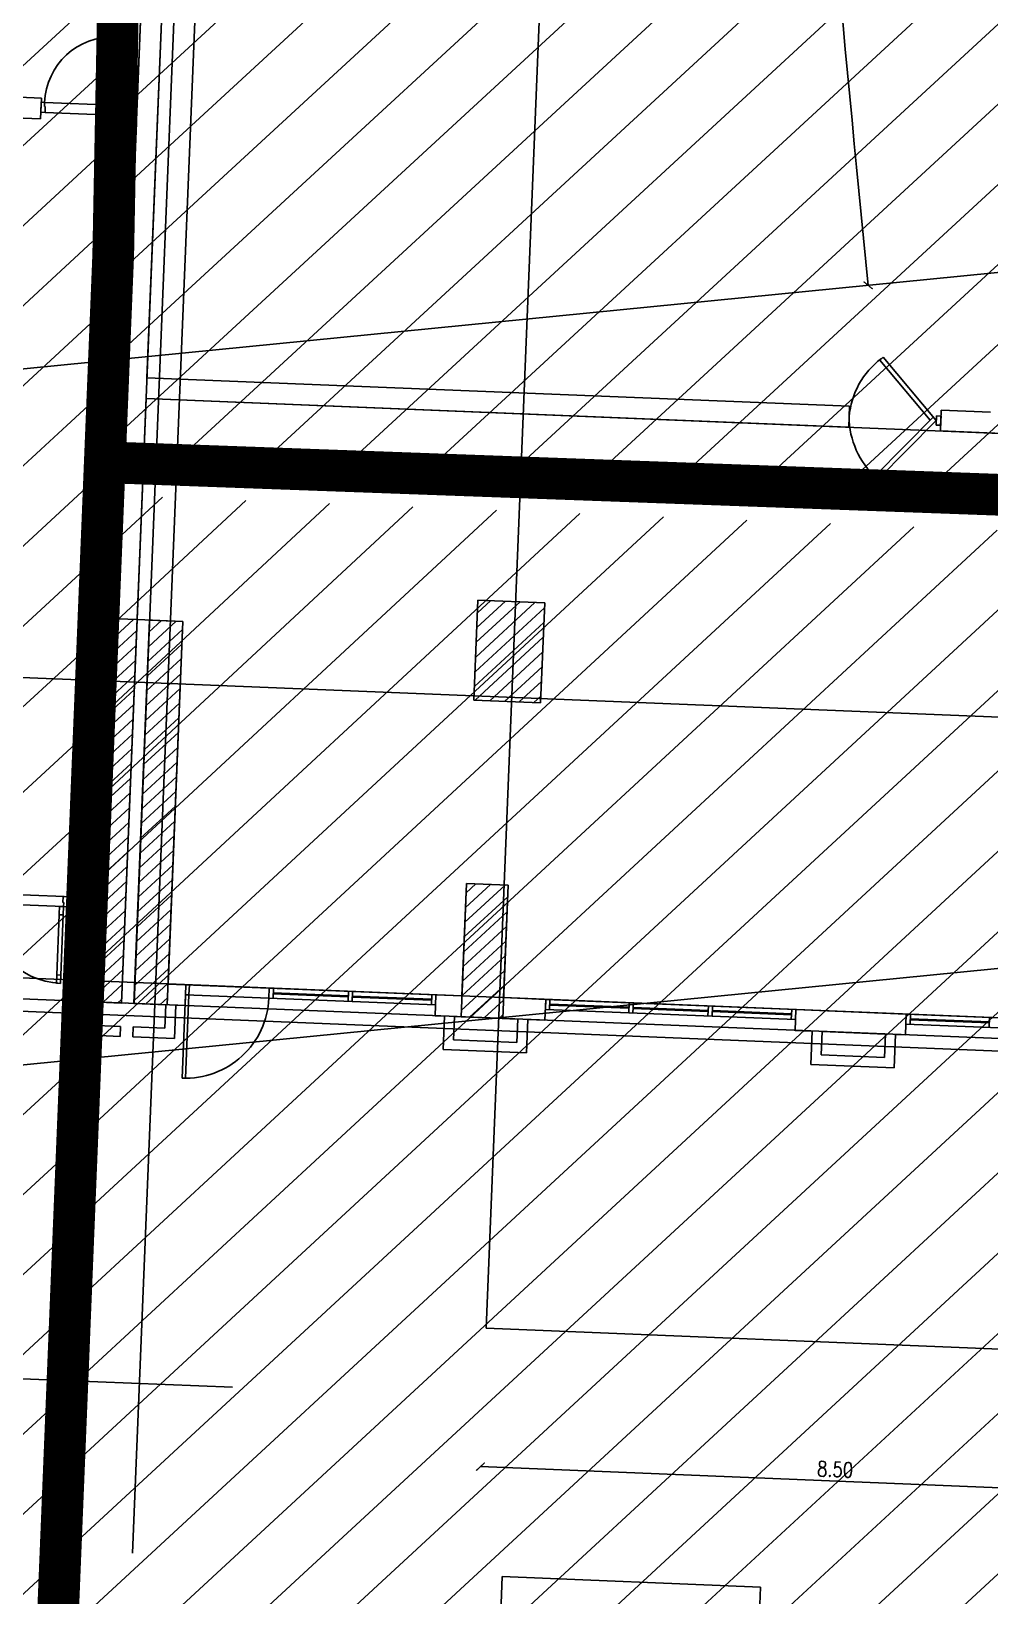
# Model space of a CAD drawing. Extents: x -678889171 to 586587, y -792238163 to 335485.
# Drawn here: x -678807478 to -678795988, y -792124699 to -792105945 of the extents above; entities that cross this region are included whole.
import ezdxf
from ezdxf.enums import TextEntityAlignment as Align

# ---------------------------------------------------------------- set-up
doc = ezdxf.new("R2010")
doc.units = 0
doc.header["$MEASUREMENT"] = 0
doc.layers.get('0').update_dxf_attribs({"color": 8})
for name, color, linetype in [('A-FLOR-PATT', 252, 'Continuous'), ('A-SITE-PATT', 252, 'Continuous'), ('A-WALL', 252, 'Continuous')]:
    doc.layers.add(name, color=color, linetype=linetype)
for name, color, linetype, lineweight in [('BASEMENT3 LAYOUT$0$A-TABL-TEXT', 252, 'Continuous', 30), ('BASEMENT3 LAYOUT$0$HATCH6', 252, 'Continuous', 15), ('BASEMENT3 LAYOUT$0$HATCH7', 252, 'Continuous', 15), ('BASEMENT3 LAYOUT$0$TEXT6', 252, 'Continuous', 0)]:
    doc.layers.add(name, color=color, linetype=linetype, lineweight=lineweight)
doc.styles.add('Ground floor Towers$0$$Bas01-Rname$0$EN-SC', font='swissc.ttf')
doc.styles.add('Ground floor Towers$0$$Bas01-Rname$0$EN-SCL', font='swisscl.ttf')
doc.styles.add('Ground floor Towers$0$04-Ground Floor$0$V2-lower ground$0$LEVEL  FOR LICENSE LOWER GR$0$$LG- LEVEL$0$AR-SR', font='sarb.shx')
doc.styles.add('XR-Axis$0$MOD-E-TEXT', font='romans.shx', dxfattribs={"width": 0.8, "height": 1.8})

# ---------------------------------------------------------------- blocks, each defined once
blk = doc.blocks.new('A$C61C61320')
at = {"layer": 'BASEMENT3 LAYOUT$0$HATCH6'}
h = blk.add_hatch(dxfattribs=at)
h.set_pattern_fill('JIS_WOOD', color=256, scale=1000, style=0)
h.set_pattern_definition([(45, (-845711.5632553247, -470537.5133829243), (-499.9999991609842, 499.9999991609843), [])])
h.paths.add_polyline_path([(-57054.4839232408, -202715.6827627594), (-61988.72938809986, -237934.2497828866), (-80426.45722685638, -233625.2072105513), (-117920.8563015934, -232159.4412755717), (-127624.8318891085, -221284.5855308848), (-127624.8318891085, -154987.425217584), (-104462.5924733605, -154589.848100547), (-93882.62928564264, -154028.8445178776), (-93529.7361727003, -176713.0896850609), (-93352.28011348587, -178273.3977080029), (-93352.28011348587, -194674.8746110406), (-91405.28890382661, -196764.3988851835), (-82930.71560722869, -197602.72102616), (-65142.08317814791, -199622.3395659931), (-55832.26724016038, -200866.3395951205)])
at = {"layer": 'BASEMENT3 LAYOUT$0$HATCH7'}
h = blk.add_hatch(dxfattribs=at)
h.set_pattern_fill('JIS_WOOD', color=256, scale=1000, style=0)
h.set_pattern_definition([(45, (-95575.72641586163, -175160.5677797335), (-499.9999991609842, 499.9999991609843), [])])
edge = h.paths.add_edge_path()
edge.add_line((-93671.42387769371, -154054.9431899884), (-93352.28011348587, -174711.9075518902))
edge.add_line((-93352.28011348587, -174711.9075518902), (-49398.28305342048, -174321.9428492732))
edge.add_arc((-49194.7644366367, -173977.2776182104), 400.2673467584944, 239.4389137010584, 436.7722825904112)
edge.add_line((-49103.17453308101, -173587.6300358392), (-49353.17453308101, -169321.0603725039))
edge.add_arc((765187.6152318742, -69570.4512780355), 820625.9088071947, 178.5717505264322, 186.9818142228341, ccw=False)
edge.add_line((-55183.34322072996, -49116.28952082794), (-86992.42594180122, -47875.38068783496))
edge.add_line((-86992.42594180116, -47875.38068783496), (-86999.8191618316, -136404.81269691))
edge.add_line((-86999.81916183163, -136404.81269691), (-87007.19406194473, -152784.6622732603))
edge.add_line((-87007.19406194473, -152784.6622732603), (-93671.42387769371, -154054.9431899884))
at = {"layer": 'BASEMENT3 LAYOUT$0$TEXT6'}
h = blk.add_hatch(dxfattribs=at)
h.set_pattern_fill('JIS_WOOD', color=256, scale=1000, style=0)
h.set_pattern_definition([(45, (-843775.3736575155, -469599.9160835323), (-499.9999991609842, 499.9999991609843), [])])
h.paths.add_polyline_path([(-48073.17453308101, -174366.9252005816), (-52827.70401773683, -137283.3745918828), (-21470.42890679266, -134427.2130430685), (-18376.25980977295, -161775.8762387046), (-18368.17453308101, -175467.8413407506), (-18518.17453308101, -176466.9552695606), (-18518.17453308101, -178386.9252005816), (-18368.17453308101, -183011.1167942794), (-18362.29752682254, -198446.5368052525), (-18168.17453308101, -202281.2411916029), (-18360.0892563893, -208926.9252005816), (-21225.79736915685, -208049.6763489796), (-45692.61271465314, -203035.1575495943), (-55544.17996463575, -201566.2036034855), (-64372.75623362488, -200382.3687026045), (-73244.07786642597, -199325.5838570178), (-82129.48166527948, -198394.9150768394), (-90383.39706973708, -197394.4851778569), (-93352.28011348587, -194591.9241360954), (-93352.28011348587, -177285.8004086108), (-93172.93907456682, -174906.1366184817), (-50378.17453308101, -174866.9252005816)])
at = {"layer": 'BASEMENT3 LAYOUT$0$A-TABL-TEXT', "const_width": 500}
for points in [[(-93352.28011348587, -174516.9252005816), (-47927.38834524783, -174323.9099120742, -0.04910831258971037), (-55178.17453308101, -49001.92520058164), (-88972.05165299936, -47526.12244615683)], [(-57033.52080658916, -200660.2740008931, 0.009460145421703483), (-91405.28890382661, -196764.3988851835), (-93352.28011348587, -194674.8746110406), (-93352.28011348587, -172023.5690570949), (-93352.28011348587, -172023.5690570949), (-93787.99629907659, -151856.5045970205)]]:
    blk.add_lwpolyline(points, format="xyb", dxfattribs=at)
at = {"layer": 'BASEMENT3 LAYOUT$0$HATCH6'}
for points in [[(-56182.62965816143, -202983.40351943), (-61193.42310835095, -237994.1969192784), (-80426.45722685638, -233662.5050700729), (-117920.8563015934, -232196.7391350933), (-127624.8318891085, -221321.8833904064), (-127624.8318891085, -155024.7230771056), (-104462.5924733605, -154627.1459600686), (-93882.62928564264, -154066.1423773992), (-93361.99845258333, -178187.9478082885), (-93352.28011348587, -179178.229467513), (-93494.76352696051, -194320.7128558172), (-91405.28890382661, -196764.3988851835), (-82961.84863941744, -197787.7979447818), (-65211.28236189531, -199613.7986915881), (-55832.26724016038, -200866.3395951205)], [(-56182.62965816143, -202984.025088968), (-61193.42310835095, -237994.8184888165), (-80426.45722685638, -233663.1266396109), (-117920.8563015934, -232197.3607046313), (-127624.8318891085, -221322.5049599444), (-127624.8318891085, -155025.3446466436), (-104462.5924733605, -154627.7675296066), (-93882.62928564264, -154066.7639469372), (-93361.99845258333, -178188.5693778265), (-93352.28011348587, -179178.851037051), (-93494.76352696051, -194321.3344253552), (-91405.28890382661, -196765.0204547216), (-82961.84863941744, -197788.4195143199), (-65211.28236189531, -199614.4202611261), (-55832.26724016038, -200866.9611646585)]]:
    blk.add_lwpolyline(points, close=True, dxfattribs=at)
blk = doc.blocks.new('2')
at = {"layer": 'BASEMENT3 LAYOUT$0$A-TABL-TEXT', "const_width": 500}
for points in [[(24568.57618810749, 57680.4355040497), (69993.46795634553, 57873.45079255712, -0.04910831258971037), (62742.68176851235, 183195.4355040497), (28948.804648594, 184671.2382584745)], [(60887.3354950042, 31537.0867037382, 0.009460145421703483), (26515.56739776675, 35432.96181944781), (24568.57618810749, 37522.48609359076), (24568.57618810749, 60173.79164753645), (24568.57618810749, 60173.79164753645), (24132.86000251677, 80340.85610761086)]]:
    blk.add_lwpolyline(points, format="xyb", dxfattribs=at)
blk = doc.blocks.new('XR-Axis$0$_ArchTick')
at = {"const_width": 0.15}
blk.add_lwpolyline([(-0.5, -0.5), (0.5, 0.5)], dxfattribs=at)
blk = doc.blocks.new('GR')
at = {"layer": 'A-FLOR-PATT'}
for p, q in [((-5320, 59790), (-5320, 88340)), ((-4670, 59790), (-4670, 88340)), ((-545, 62655), (-545, 88340)), ((-5070, 66375), (-5070, 85745)), ((-4920, 66375), (-4920, 85745)), ((-7945, 73725), (46290, 81330)), ((-5070.345579413784, 79373.93848512133, 0.0001263129885638731), (-5070.345578665094, 73875.21578422369, 0.0001263129885638731)), ((-5320.345577643662, 78572.88241857395, 0.0001263129885638731), (-5320.345577643631, 77173.75295876697, 0.0001263129885638731)), ((-5610.345577643676, 77943.7529587666), (-5660.345577643658, 77943.7529587666)), ((-5660.345577643658, 77943.7529587666), (-5660.345577643658, 77856.75295876664)), ((-5660.345577643658, 77856.75295876664), (-5660.345577643658, 77943.7529587666)), ((-5660.345577643658, 77943.7529587666), (-5660.345577643658, 77843.75295876665)), ((-5660.345577643658, 77843.75295876665), (-5610.345577643676, 77843.75295876665)), ((-5660.345577643667, 77843.75295876665), (-5660.345577643658, 77223.75295876687)), ((-5610.345577643676, 77843.75295876665), (-5610.345577643676, 77943.7529587666)), ((-5610.345577643685, 77843.75295876665), (-5610.345577643676, 77223.75295876687)), ((-6470.348299964156, 77173.75295876697), (-7069.552628460136, 77173.7529587665)), ((-6470.348299964156, 77173.75295876697), (-6470.348299964127, 76923.75295876697)), ((-6470.345577643362, 77003.75295876704), (-6470.345577643367, 77123.7529587669)), ((-6430.34557764338, 77123.7529587669), (-6470.345577643367, 77123.7529587669)), ((-6430.34557764338, 77123.7529587669), (-6430.34557764338, 77073.75295876691)), ((-6430.34557764338, 77123.7529587669), (-5610.345577643676, 77123.7529587669)), ((-5660.345577643658, 77223.75295876687), (-5610.345577643676, 77223.75295876687)), ((-5660.345577643658, 77210.75295876687), (-5660.345577643658, 77223.75295876687)), ((-5660.345577643658, 77123.7529587669), (-5660.345577643658, 77210.75295876687)), ((-5610.345577643676, 77123.7529587669), (-5660.345577643658, 77123.7529587669)), ((-5610.345577643676, 77223.75295876687), (-5610.345577643676, 77123.7529587669)), ((-5610.34557764368, 77123.7529587669), (-5610.34557764368, 77073.75295876691)), ((-5610.34557764368, 77123.7529587669), (-5570.345577643694, 77123.7529587669)), ((-5570.34557764366, 77173.75295876697, 0.0001263129885638731), (-5570.345577643689, 76923.75295876697, 0.0001263129885638731)), ((-5320.345577643631, 77173.75295876697), (-5570.34557764366, 77173.75295876697)), ((-5570.345577643689, 77003.75295876704), (-5570.345577643694, 77123.7529587669)), ((-6470.348299964127, 76923.75295876697), (-7069.552628460136, 76923.7529587665)), ((-6420.345577643376, 77003.75295876704), (-6470.345577643362, 77003.75295876704)), ((-6430.34557764338, 77073.75295876691), (-6420.345577643385, 77073.75295876691)), ((-6420.345577643385, 77073.75295876691), (-6420.345577643376, 77003.75295876704)), ((-6420.345577643385, 77003.75295876704), (-5620.34557764368, 77003.75295876704)), ((-5620.34557764368, 77073.75295876691), (-5620.34557764368, 77003.75295876704)), ((-5610.34557764368, 77073.75295876691), (-5620.34557764368, 77073.75295876691)), ((-5620.34557764368, 77003.75295876704), (-5570.345577643689, 77003.75295876704)), ((-5320.34557764366, 76923.75295876697), (-5570.345577643689, 76923.75295876697)), ((-5320.34557764366, 76923.75295876697, 0.0001263129885638731), (-5320.345577643398, 70973.76551751685, 0.0001263129885638731)), ((3699.231574148918, 74443.68338217131), (3739.918128692589, 74480.6711590431)), ((3739.918128692589, 74480.6711590431), (4405.698112347271, 73748.31317701115)), ((4331.386306115534, 73748.31317701114), (3699.231574148918, 74443.68338217131)), ((3360.958728232456, 73875.2157842237), (-5070.345578665094, 73875.21578422369)), ((3360.958728232456, 73625.2157842237), (3360.958728232456, 73875.2157842237)), ((4365.011557811044, 73785.3009538829), (3699.231574149041, 73052.94297185085)), ((3739.918128692718, 73015.95519497909), (4405.698112347271, 73748.31317701115)), ((4405.698112347271, 73748.31317701115), (4365.011557811044, 73785.3009538829)), ((4405.698112347276, 73693.32689363806), (4405.698112347267, 73803.29946039169)), ((4405.698112347267, 73803.29946039169), (4460.684395768783, 73803.29946039169)), ((5052.974337615888, 73875.2157842237), (4460.684395768795, 73875.2157842237)), ((4460.684395768795, 73875.21578422369), (4460.684395768796, 73625.2157842237)), ((4460.684395768783, 73803.29946039169), (4460.684395768792, 73693.32689363806)), ((-5070.345578631055, 73625.21578422368, 0.0001263129885638731), (-5070.345577643719, 66373.76551751696, 0.0001263129885638731)), ((3360.958728232456, 73625.2157842237), (-5070.345578631056, 73625.21578422368)), ((-5070.34557764377, 73625.21578422368), (7829.655139212293, 73623.85206119213)), ((-5070.34557764377, 70972.94892156124), (-5070.34557764377, 73625.21578422368)), ((4460.684395768792, 73693.32689363806), (4405.698112347276, 73693.32689363806)), ((5204.654396344208, 73625.2157842237), (4460.684395768796, 73625.2157842237)), ((-6790, 65505), (47445, 73110)), ((3699.231574149041, 73052.94297185085), (3739.918128692718, 73015.95519497909)), ((-996.3666058838717, 71220.58720602375), (-844.0099139202503, 71372.94892156095)), ((-996.3666058838717, 71043.80759632256), (-667.2361328839906, 71372.94892156095)), ((-996.3666058839299, 70867.02798662131), (-490.462351847731, 71372.94892156089)), ((-996.3666058838717, 70690.24837692018), (-313.6885708114714, 71372.94892156095)), ((-996.3666058838426, 71372.94892156101), (-196.3666058838426, 71372.94892156101)), ((-996.3666058838426, 70172.94892156101), (-996.3666058838426, 71372.94892156101)), ((-996.3666058838571, 71372.94892156101), (-196.3666058838571, 71372.94892156101)), ((-996.3666058838571, 70172.94892156101), (-996.3666058838571, 71372.94892156101)), ((-996.3666058838717, 70513.46876721899), (-196.3666058838717, 71313.49514518015)), ((-196.3666058838426, 71372.94892156101), (-196.3666058838426, 70172.94892156101)), ((-196.3666058838571, 71372.94892156101), (-196.3666058838571, 70172.94892156101)), ((-996.3666058839299, 70336.68915751792), (-196.3666058839299, 71136.71553547896)), ((-5521.230895106448, 70917.18416138459), (-5465.52191602884, 70972.8949773238)), ((-5521.230895106419, 70740.40455168343), (-5288.748134992551, 70972.8949773238)), ((-5521.230895106419, 70563.6249419823), (-5111.974353956291, 70972.89497732386)), ((-5521.23089510639, 70972.89497732383), (-5071.23089510639, 70972.89497732383)), ((-5521.23089510639, 66372.89497732383), (-5521.23089510639, 70972.89497732383)), ((-5320.345577643398, 70973.76551751685), (-5520.345577643573, 70973.76551751685)), ((-5520.345577643573, 70973.76551751685), (-5520.34557764366, 67749.82442797543)), ((-5071.23089510639, 70972.89497732383), (-5071.23089510639, 66372.89497732383)), ((-4521.372718889295, 70972.94892156124), (-5070.34557764377, 70972.94892156124)), ((-4921.372718889295, 70972.94892156101), (-4521.372718889295, 70972.94892156124)), ((-4921.372718889295, 66372.94892156101), (-4921.372718889295, 70972.94892156101)), ((-4921.372718889368, 66372.96982343937), (-4921.37271888931, 70972.94892156101)), ((-4921.37271888931, 70972.94892156101), (-4521.37271888931, 70972.94892156101)), ((-4921.372718889324, 70831.04386996804), (-4779.493247288803, 70972.92801968259)), ((-4921.372718889324, 70654.26426026691), (-4602.719466252543, 70972.92801968259)), ((-4521.372718889295, 70972.94892156124), (-4521.372718889295, 66372.94892156124)), ((-4521.37271888931, 70972.94892156101), (-4521.372718889339, 66623.7655175165)), ((-4521.372718889339, 66623.76551752377), (-4521.372718889295, 70972.94892156124)), ((-983.3276620656252, 70172.94892156089), (-196.3666058839299, 70959.93592577783)), ((-5521.23089510639, 70386.8453322812), (-5071.23089510639, 70836.86016988431)), ((-4921.372718889324, 70477.48465056584), (-4521.372718891536, 70877.4978395442)), ((-806.5538810293656, 70172.94892156095), (-196.3666058838717, 70783.1563160767)), ((-5521.230895106419, 70210.06572258001), (-5071.230895106448, 70660.0805601831)), ((-4921.372718889383, 70300.70504086459), (-4521.372718891362, 70700.71822984319)), ((-4921.372718889324, 70123.92543116346), (-4521.372718891187, 70523.93862014217)), ((-629.7800999930478, 70172.94892156095), (-196.3666058838717, 70606.37670637551)), ((-5521.23089510639, 70033.28611287885), (-5071.230895106419, 70483.3009504819)), ((-4921.372718889324, 69947.14582146233), (-4521.372718890954, 70347.15901044128)), ((-453.0063189567882, 70172.94892156095), (-196.3666058838717, 70429.59709667432)), ((-47245.00000000003, 70225.00000000001), (16455, 70225)), ((-5521.230895106419, 69856.50650317769), (-5071.230895106419, 70306.5213407808)), ((-4921.372718889324, 69770.36621176114), (-4521.37271889078, 70170.37940074026)), ((-196.3666058838426, 70172.94892156101), (-996.3666058838426, 70172.94892156101)), ((-196.3666058838571, 70172.94892156101), (-996.3666058838571, 70172.94892156101)), ((-276.2325379205868, 70172.94892156095), (-196.3666058839299, 70252.81748697319)), ((-5521.230895106419, 69679.7268934765), (-5071.230895106419, 70129.74173107962)), ((-5521.230895106419, 69502.94728377534), (-5071.23089510639, 69952.96212137846)), ((-4921.372718889383, 69593.58660206001), (-4521.372718890605, 69993.5997910393)), ((-5521.230895106419, 69326.16767407421), (-5071.230895106419, 69776.18251167733)), ((-4921.372718889383, 69416.80699235882), (-4521.37271889043, 69816.82018133829)), ((-5521.23089510639, 69149.38806437311), (-5071.230895106448, 69599.4029019762)), ((-4921.372718889324, 69240.02738265769), (-4521.372718890256, 69640.04057163734)), ((-5521.230895106448, 68972.60845467189), (-5071.230895106448, 69422.623292275)), ((-4921.372718889383, 69063.2477729565), (-4521.372718890198, 69463.26096193626)), ((-5521.230895106419, 68795.8288449707), (-5071.230895106419, 69245.84368257385)), ((-4921.372718889383, 68886.46816325537), (-4521.372718889965, 69286.4813522353)), ((-5521.23089510639, 68619.04923526963), (-5071.230895106419, 69069.06407287272)), ((-4921.372718889383, 68709.68855355418), (-4521.37271888979, 69109.70174253435)), ((-5521.230895106419, 68442.26962556841), (-5071.230895106419, 68892.28446317156)), ((-4921.372718889383, 68532.90894385299), (-4521.372718889557, 68932.92213283334)), ((-5521.23089510639, 68265.49001586725), (-5071.230895106448, 68715.50485347034)), ((-4921.372718889324, 68356.12933415192), (-4521.372718889383, 68756.14252313238)), ((-5521.230895106419, 68088.71040616612), (-5071.230895106448, 68538.72524376921)), ((-4921.372718889383, 68179.34972445073), (-4521.372718889208, 68579.36291343143)), ((-5521.23089510639, 67911.93079646502), (-5071.23089510639, 68361.94563406814)), ((-4921.372718889383, 68002.5701147496), (-4521.372718889092, 68402.58330373047)), ((-5521.23089510639, 67735.15118676383), (-5071.230895106419, 68185.16602436692)), ((-4921.372718889324, 67825.79050504841), (-4521.372718888859, 68225.80369402946)), ((-5521.230895106419, 67558.37157706261), (-5071.230895106419, 68008.38641466576)), ((-4921.372718889324, 67649.01089534728), (-4521.372718888742, 68049.02408432844)), ((-996.3677631192841, 67861.7734644282), (-885.1952694924548, 67972.94962368463)), ((-996.3677631192841, 67684.99385472701), (-708.4214884561952, 67972.94962368457)), ((-996.3677631192259, 67508.21424502588), (-531.6477074199938, 67972.94962368463)), ((-496.3677631191968, 67972.94962368463), (-996.3677631191968, 67972.94962368463)), ((-996.3677631191968, 67972.94962368463), (-996.3677631191968, 66372.94962368463)), ((-996.3677631192113, 66623.76551730395), (-996.3677631192113, 67972.94962368463)), ((-996.3677631192113, 67972.94962368463), (-496.3677631192622, 67972.94962368463)), ((-496.3677631179418, 67972.94962368463), (-996.3677631192113, 67972.94962368463)), ((-996.3677631192113, 67972.94962368463), (-995.3406218736199, 66623.76551752375)), ((-496.367763119255, 66372.94962368463), (-496.3677631191968, 67972.94962368463)), ((-496.3677631192622, 67972.94962368463), (-496.3677631192622, 66623.7655175169)), ((-496.3677631192458, 66623.76551752308), (-496.3677631179418, 67972.94962368463)), ((-5520.34557764366, 67749.82442797543, 0.0001720422549533716), (-5770.34557764366, 67749.79852770662, 0.0001720422549533716)), ((-5770.34557764366, 67749.79852770662), (-5770.345577643777, 67499.79852636563)), ((-5521.230895106419, 67381.59196736151), (-5071.230895106419, 67831.60680496463)), ((-4921.372718889324, 67472.23128564615), (-4521.37271888851, 67872.24447462749)), ((-996.3677631192259, 67331.4346353247), (-496.3677631192259, 67831.4511215504)), ((-6730.345577643447, 67619.5063401375), (-5810.345577643742, 67619.50634013666)), ((-5820.34557764381, 67549.50634013674), (-5820.345577643747, 67619.5063401366)), ((-5820.345577643747, 67619.5063401366), (-5770.345577643756, 67619.50634013656)), ((-5810.34557764381, 67549.50634013672), (-5820.34557764381, 67549.50634013674)), ((-5810.345577643855, 67499.50634013674), (-5810.34557764381, 67549.50634013672)), ((-5770.345577643756, 67619.50634013656), (-5770.345577643868, 67499.50634013671)), ((-5521.230895106419, 67204.81235766038), (-5071.23089510639, 67654.82719526353)), ((-4921.372718889383, 67295.45167594496), (-4521.372718888335, 67695.46486492659)), ((-4921.372718889383, 67118.67206624383), (-4521.37271888816, 67518.68525522557)), ((-996.3677631192841, 67154.65502562356), (-496.3677631192841, 67654.67151184921)), ((-6730.345577643555, 67499.50634013757), (-5810.34557764385, 67499.50634013674)), ((-5810.34557764385, 67499.50634013674), (-5860.345577643831, 67499.50634013678)), ((-5860.345577643831, 67499.50634013678), (-5860.34557764391, 67412.50634013681)), ((-5860.34557764391, 67412.50634013681), (-5860.345577643921, 67399.50634013682)), ((-5860.345577643921, 67399.50634013682), (-5810.34557764394, 67399.50634013677)), ((-5860.345577644575, 66679.50634013704), (-5860.345577643921, 67399.50634013682)), ((-5810.34557764394, 67399.50634013677), (-5810.34557764385, 67499.50634013674)), ((-5810.345577643855, 67499.50634013674), (-5770.345577643868, 67499.50634013671)), ((-5810.345577644594, 66679.506340137), (-5810.34557764394, 67399.50634013677)), ((-5520.345577643719, 67499.8244266334, 0.0001720422549533716), (-5770.345577643777, 67499.79852636563, 0.0001720422549533716)), ((-5521.23089510639, 67028.03274795922), (-5071.23089510639, 67478.04758556234)), ((-5520.345577643719, 67499.8244266334), (-5520.345577643777, 66623.7655175165)), ((-4921.372718889324, 66941.89245654264), (-4521.372718887927, 67341.90564552456)), ((-996.3677631192259, 66977.87541592243), (-496.3677631192841, 67477.89190214808)), ((-5521.23089510639, 66851.25313825803), (-5071.230895106448, 67301.26797586112)), ((-4921.372718889324, 66765.11284684151), (-4521.372718887811, 67165.1260358236)), ((-996.3677631192259, 66801.0958062213), (-496.3677631192259, 67301.11229244695)), ((-5521.230895106419, 66674.47352855687), (-5071.230895106419, 67124.48836616002)), ((-4921.372718889324, 66588.33323714032), (-4521.372718887636, 66988.34642612259)), ((-996.3677631192259, 66624.31619652011), (-496.3677631192259, 67124.33268274582)), ((-5521.230895106419, 66497.69391885572), (-5071.230895106419, 66947.70875645883)), ((-5469.251940810762, 66372.89497732374), (-5071.23089510639, 66770.92914675767)), ((-4921.372718889383, 66411.55362743919), (-4521.372718887462, 66811.56681642169)), ((-996.3677631192259, 66447.53658681893), (-496.3677631192259, 66947.55307304463)), ((-894.1784859834588, 66372.94962368457), (-496.3677631192841, 66770.77346334344)), ((-50315, 66625), (42755, 66625)), ((-5860.345577644566, 66679.50634013704), (-5810.345577644584, 66679.506340137)), ((-5860.345577644656, 66579.50634013709), (-5860.345577644566, 66679.50634013704)), ((-5860.345577644656, 66579.50634013709), (-5860.345577644578, 66666.50634013706)), ((-5860.345577644578, 66666.50634013706), (-5860.345577644656, 66579.50634013709)), ((-5810.345577644674, 66579.50634013703), (-5860.345577644656, 66579.50634013709)), ((-5810.345577644584, 66679.506340137), (-5810.345577644674, 66579.50634013703)), ((-5520.345577643777, 66623.76551751685), (-5570.34557764366, 66623.76551751685)), ((-5570.345577643769, 66623.76551751701), (-5570.345577643769, 65973.76551751689)), ((-5292.478159774502, 66372.8949773238), (-5071.230895106448, 66594.14953705651)), ((-4783.20237088151, 66372.94892156095), (-4521.372718887287, 66634.78720672068)), ((-995.3406218736199, 66623.76551752375), (-4521.372718889339, 66623.76551752377)), ((-4307.843099756938, 66623.76551751755), (-4470.345577643756, 66623.7655175178)), ((-1307.843099754491, 66623.76551751753), (-4307.843099754491, 66623.76551751752)), ((-4307.843099754491, 66623.76551751752), (-4307.843099754506, 66503.76551751763)), ((-4307.843099756938, 66373.76551730405), (-4307.843099756938, 66623.76488077432)), ((-4266.588388204718, 66623.71854099656), (-4266.588388204718, 66503.71854099662)), ((-3307.843099754491, 66623.76551751728), (-3307.84309975452, 66503.76551751741)), ((-3257.843099754491, 66623.76551751728), (-3257.84309975452, 66503.7655175174)), ((-2357.843099705335, 66503.7655170879), (-2357.843099754433, 66623.76551708778)), ((-2307.843099705349, 66503.76551710832), (-2307.843099754433, 66623.7655171082)), ((-1357.843099705364, 66503.76551749714), (-1357.843099754461, 66623.76551749703)), ((-1307.843099756939, 66623.76551752417), (-995.3406218736199, 66623.76551752375)), ((-1307.843099756939, 66373.76551730405), (-1307.843099756939, 66623.76551752415)), ((-1307.84309970532, 66503.76551751759), (-1307.843099754491, 66623.76551751753)), ((-717.4047049471992, 66372.94962368457), (-496.3677631192841, 66593.99385364231)), ((-496.3677631192604, 66623.76551752308), (10.57333840586511, 66623.7655175224)), ((7753.627997966614, 66623.7655175151), (-496.3677631192458, 66623.76551752308)), ((10.57333840586512, 66373.76551730405), (10.57333840586511, 66623.76551752242)), ((10.57333840569481, 66623.76488077432), (10.57329972277512, 66503.7648807744)), ((10.57333845479297, 66623.76488077432), (3010.573338454677, 66623.76391247341)), ((60.57333840569481, 66623.76486465643), (60.57329972274601, 66503.76486465652)), ((1010.573338405608, 66623.76455841665), (1010.573299722688, 66503.76455841673)), ((1060.573338405608, 66623.76454229877), (1060.573299722688, 66503.76454229884)), ((1960.573299722688, 66503.76425137903), (1960.573338454764, 66623.76425137898)), ((2010.573299722688, 66503.76423524068), (2010.573338454764, 66623.76423524061)), ((2960.573299722426, 66503.76392861185), (2960.573338454473, 66623.76392861178)), ((3010.573338405864, 66623.76551751849), (4335.571218957528, 66623.76551751676)), ((3010.573338405865, 66373.76551751877), (3010.573338405865, 66623.76551751849)), ((3010.57329972263, 66503.76391247349), (3010.573338454706, 66623.7639124734)), ((4335.569619384089, 66623.76488077432), (7335.569619384021, 66623.76551751769)), ((4335.569644804653, 66503.76488077438), (4335.569619384089, 66623.76488077432)), ((4335.571218968209, 66373.76551751669), (4335.571218957528, 66623.7655175169)), ((4385.569644804695, 66503.76489136633), (4385.569619384059, 66623.76489136621)), ((5335.569644804659, 66503.76509261291), (5335.569619384008, 66623.76509261278)), ((-5115.704378738184, 66372.89497732386), (-5071.230895106448, 66417.36992735538)), ((-4606.428589845251, 66372.94892156101), (-4521.372718887113, 66458.00759701972)), ((-4309.098199217815, 65503.76952634883), (-4307.84309570346, 66503.76874515915)), ((-4307.84309570346, 66503.76874515915), (-4267.8431272092, 66503.71854099663)), ((-1307.843099754476, 66503.76551751758), (-4307.843099754476, 66503.76551751765)), ((-4267.8431272092, 66503.71854099663), (-4269.098230723526, 65503.71932218628)), ((-3257.843099754564, 66569.89392065945), (-2357.843099732401, 66569.89392065944)), ((-3257.843099754506, 66557.8939206595), (-2357.843099727483, 66557.89392065938)), ((-1357.843099732386, 66569.89392065944), (-2307.843099732401, 66569.89392065944)), ((-1357.843099727497, 66557.89392065945), (-2307.843099727541, 66557.89392065944)), ((-540.6309239108814, 66372.94962368463), (-496.3677631192259, 66417.21424394124)), ((10.57329972277512, 66503.7648807744), (3010.57329972263, 66503.76391247349)), ((60.57332095701713, 66569.63646149411), (1010.57332095693, 66569.6361548655)), ((60.57331708868151, 66557.63646149413), (1010.573317088623, 66557.6361548655)), ((1060.573320956901, 66569.63613872716), (1960.573320983938, 66569.63584823688)), ((1060.573317088623, 66557.63613872716), (1960.573317110684, 66557.6358482369)), ((2010.573320983909, 66569.63583209852), (2960.573320983618, 66569.63552546993)), ((2010.573317110655, 66557.63583209855), (2960.573317110393, 66557.63552546992)), ((4335.569644853809, 66503.76488077437), (7335.569644853741, 66503.76551751781)), ((4385.569630796111, 66569.89329452862), (5335.569630796103, 66569.89349616402)), ((4385.569633338195, 66557.89329452864), (5335.569633338217, 66557.89349616402)), ((40585, 66375), (-6630, 66375)), ((40765, 66225), (-6480, 66225)), ((-5071.23089510639, 66372.89497732383), (-5521.23089510639, 66372.89497732383)), ((-5450.345577643719, 66373.76488077428), (-5070.345577643777, 66373.76551751685)), ((-5450.34557764377, 66373.76488077432), (-5450.34557764377, 66093.76551751746)), ((-5379.592753767323, 66372.6684308446), (-5379.366207263418, 66372.89497734851)), ((-5290.094455642444, 66372.36416775879), (-5289.563646052728, 66372.89497734851)), ((-5200.596157517546, 66372.05990467299), (-5199.761084842034, 66372.89497734851)), ((-5111.097859392652, 66371.7556415872), (-5109.95852363134, 66372.89497734851)), ((-5021.599561267758, 66371.4513785014), (-5020.155962420653, 66372.89497734851)), ((-4521.372718889295, 66372.94892156124), (-4921.372718889295, 66372.94892156101)), ((-4920.345577643719, 66373.76551751685), (-4540.345577643777, 66373.76551751685)), ((-4540.345577643821, 66373.31699033093), (-4540.345577643821, 66093.76551751603)), ((-4307.843099756938, 66373.76551751759), (-4420.345577643821, 66373.76551751768)), ((-4420.345577643821, 66373.59409276606), (-4420.345577643821, 65973.5947295077)), ((-1195.340621880045, 66373.76551751769), (-1307.843099756939, 66373.76551751788)), ((-1195.340621880045, 66373.76551730384), (-1195.340621862957, 65973.76551751666)), ((-315.3406218736345, 66373.7655175163), (-1075.340621880045, 66373.76551751752)), ((-1075.340621880045, 66373.76551751666), (-1075.340621868083, 66093.76551751666)), ((-996.3677631191968, 66372.94962368463), (-496.367763119255, 66372.94962368463)), ((-315.3406218736345, 66373.7662198534), (-315.3406218855961, 66093.7662198534)), ((-195.3406218736345, 66373.76621964057), (-195.340621890722, 65973.7662198534)), ((10.57333840586511, 66373.76551751577), (-195.3406218736345, 66373.76551751609)), ((3010.573338405865, 66373.76551751877), (3216.487298685361, 66373.76551751843)), ((3216.487298702449, 65973.76551751689), (3216.487298719538, 66373.76551751688)), ((3336.487298707576, 66093.76551734596), (3336.487298725091, 66373.76551738361)), ((3336.487298725091, 66373.76551751826), (4096.487298679811, 66373.76551751704)), ((4096.487298697326, 66093.76551734596), (4096.487298679811, 66373.76551738361)), ((4216.487298702453, 65973.76551751689), (4216.487298685364, 66373.76551751688)), ((4216.487298685358, 66373.76551751686), (4335.571218962655, 66373.76551751667)), ((-5070.345577643769, 66093.76551751685), (-5450.34557764377, 66093.76551751746)), ((-5070.34557764377, 66093.76551751663), (-5070.34557764377, 65973.76551751689)), ((-4540.345577643822, 66093.76551751603), (-4920.345577643755, 66093.76551751663)), ((-4920.345577643755, 66093.76551751663), (-4920.345577643756, 65973.76551751689)), ((-315.3406218855962, 66093.76551751631), (-1075.340621868083, 66093.7655175175)), ((3336.487298697334, 66093.76551734477), (4096.487298697326, 66093.76551734596)), ((-5070.34557764377, 65973.76551751683), (-5570.34557764377, 65973.7655175175)), ((-4420.345577643821, 65973.76551751597), (-4920.345577643755, 65973.76551751663)), ((-195.3406218907221, 65973.7655175162), (-1195.340621862957, 65973.76551751753)), ((3216.487298702453, 65973.76551734479), (4216.487298702449, 65973.76551734611)), ((-4269.098230723526, 65503.71932218628), (-4309.098199217815, 65503.76952634883)), ((-545, 62655), (113465, 62655)), ((-53845, 61825), (-3555, 61825)), ((-545.0000000000001, 60995.30794381703), (7955, 60995.30794381703)), ((-230.6112723281403, 59689.02495848761), (2869.388727671861, 59689.02495848761)), ((-230.6112723281403, 47689.02495848761), (-230.6112723281403, 59689.02495848761)), ((2869.388727671861, 59689.02495848761), (2869.388727671861, 47689.02495848761))]:
    blk.add_line(p, q, dxfattribs=at)
for centre, radius, start, end in [((631897.0668236557, 163445.6401437062), 634520.5641762204, 187.1604766217598, 187.9821471516825), ((-5610.345577643676, 77123.7529587669), 819.9999999997044, 90, 180), ((4329.110074871332, 73711.00105614883), 968.8700760473924, 129.0769590893497, 177.7929385881495), ((4329.110074871325, 73785.62529787344), 968.8700760473924, 182.2070614118505, 230.9230409106503), ((-5810.34557764385, 67499.50634013674), 919.9999999997044, 180, 269.9999999999479), ((-4307.843095711609, 66503.7687386812), 999.9999999999949, 269.9280878154259, 359.9280878158423)]:
    blk.add_arc(centre, radius, start, end, dxfattribs=at)
for p, xscale, yscale, zscale, rotation in [((3524.127625969015, 75333.23666627635), 99.99999999999999, 99.99999999999999, 99.99999999999999, 277.9821471516825), ((-545.0000000000001, 60995.30794381703), 100, 100, 100, 180)]:
    blk.add_blockref('XR-Axis$0$_ArchTick', p, dxfattribs=dict(at, xscale=xscale, yscale=yscale, zscale=zscale, rotation=rotation))
at = {"layer": 'A-FLOR-PATT', "insert": (3705, 61135.30794381703), "char_height": 180, "attachment_point": 5, "style": 'XR-Axis$0$MOD-E-TEXT'}
blk.add_mtext('\\A1;8.50', dxfattribs=at)
at = {"layer": 'A-FLOR-PATT', "style": 'Ground floor Towers$0$04-Ground Floor$0$V2-lower ground$0$LEVEL  FOR LICENSE LOWER GR$0$$LG- LEVEL$0$AR-SR', "flags": 12}
for tag, p in [('L', (30296.07288644527, 72859.53473235783)), ('P', (30237.50458115668, 72203.99769414036))]:
    blk.add_attdef(tag, text='', height=500, dxfattribs=at).set_placement(p, align=Align.RIGHT)
at = {"layer": 'A-FLOR-PATT'}
for tag, p, height, style in [('N', (85492.25876324323, 56633.4995742733), 250, 'Ground floor Towers$0$$Bas01-Rname$0$EN-SC'), ('N', (89389.48149106537, 56633.4995742733), 250, 'Ground floor Towers$0$$Bas01-Rname$0$EN-SC'), ('N', (94597.61363499537, 56633.4995742733), 250, 'Ground floor Towers$0$$Bas01-Rname$0$EN-SC'), ('AN', (85922.66280553787, 56313.08159666645), 200, 'Ground floor Towers$0$$Bas01-Rname$0$EN-SCL'), ('AN', (89819.88553336001, 56313.08159666645), 200, 'Ground floor Towers$0$$Bas01-Rname$0$EN-SCL'), ('AN', (95028.01767729002, 56313.08159666645), 200, 'Ground floor Towers$0$$Bas01-Rname$0$EN-SCL'), ('SN', (85299.47460008037, 56025.08594095582), 200, 'Ground floor Towers$0$$Bas01-Rname$0$EN-SCL'), ('F', (85927.04975899268, 56008.67972904726), 200, 'Ground floor Towers$0$$Bas01-Rname$0$EN-SCL'), ('SN', (89196.69732790251, 56025.08594095582), 200, 'Ground floor Towers$0$$Bas01-Rname$0$EN-SCL'), ('F', (89824.27248681482, 56008.67972904726), 200, 'Ground floor Towers$0$$Bas01-Rname$0$EN-SCL'), ('SN', (94404.82947183252, 56025.08594095582), 200, 'Ground floor Towers$0$$Bas01-Rname$0$EN-SCL'), ('F', (95032.40463074483, 56008.67972904726), 200, 'Ground floor Towers$0$$Bas01-Rname$0$EN-SCL')]:
    blk.add_attdef(tag, p, '', height=height, dxfattribs=dict(at, style=style))
at = {"layer": 'A-FLOR-PATT', "style": 'Ground floor Towers$0$$Bas01-Rname$0$EN-SCL', "width": 0.8}
for p in [(85305.16036184286, 56295.1433535593), (89202.383089665, 56295.1433535593), (94410.51523359501, 56295.1433535593)]:
    blk.add_attdef('FN', p, '', height=250, dxfattribs=at)

msp = doc.modelspace()

# ---------------------------------------------------------------- block references
at = {"layer": 'A-SITE-PATT', "rotation": 357.6731745000001}
for name, p in [('2', (-678833487.1858103, -792167746.3685482, -212772)), ('A$C61C61320', (-678706236.4347705, -791940527.995869, -212772))]:
    msp.add_blockref(name, p, dxfattribs=at)

# ---------------------------------------------------------------- next in the draw order: block references
at = {"layer": 'A-WALL', "rotation": 357.6731745000001}
msp.add_blockref('GR', (-678804025.0995113, -792184118.4910543, -212772), dxfattribs=at)

doc.saveas('drawing.dxf')
